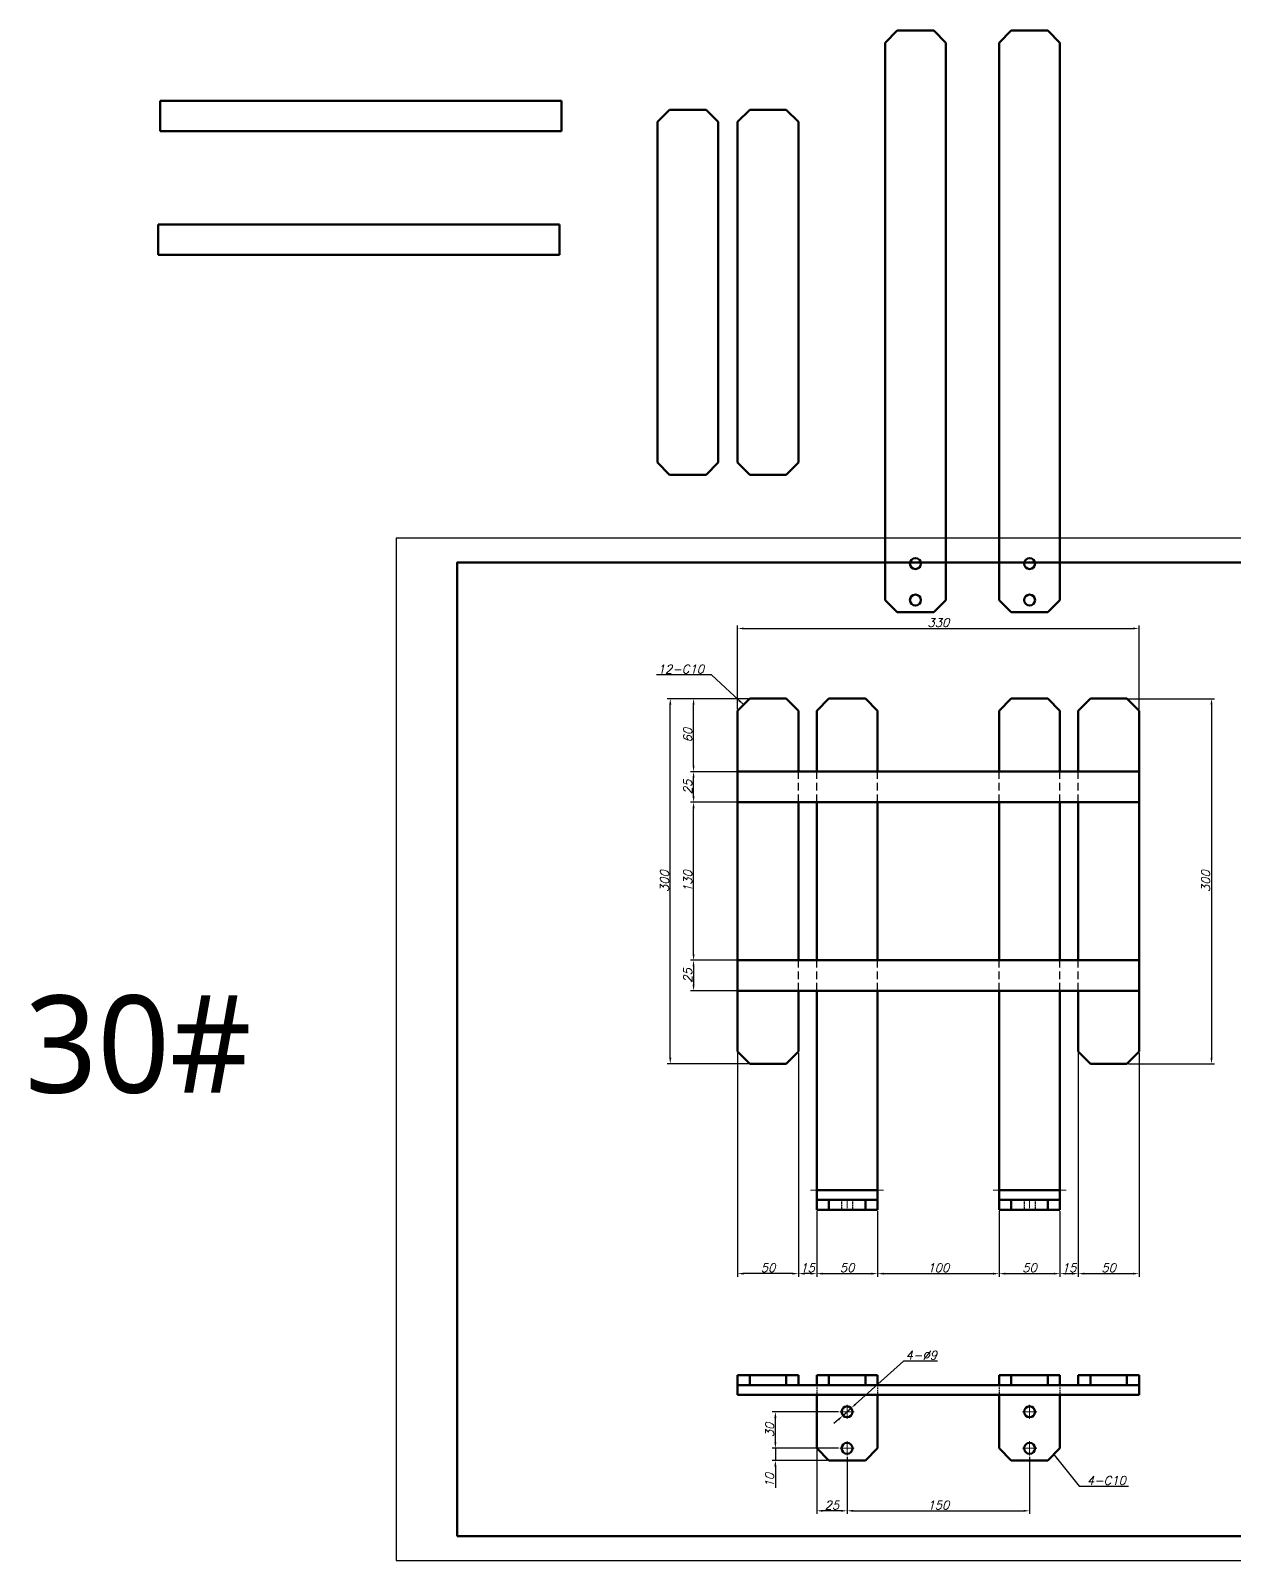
# Model space of a CAD drawing. Header units: inches. Extents: x 17901 to 26602, y 9673 to 14036.
# Drawn here: x 17906 to 18896, y 11221 to 12478 of the extents above; entities that cross this region are included whole.
import ezdxf

# ---------------------------------------------------------------- set-up
doc = ezdxf.new("R2010")
doc.units = ezdxf.units.IN
doc.header["$MEASUREMENT"] = 0
doc.linetypes.add('CENTER', pattern=[50.8, 31.75, -6.35, 6.35, -6.35])
doc.linetypes.add('DASHED2', pattern=[9.525, 6.35, -3.175])
for name, color, linetype, lineweight in [('中心线', 1, 'CENTER', 15), ('图框_内框线', 5, 'Continuous', 50), ('标注线', 3, 'Continuous', 25), ('粗实线', 7, 'Continuous', 50), ('虚线', 2, 'DASHED2', 25)]:
    doc.layers.add(name, color=color, linetype=linetype, lineweight=lineweight)
doc.styles.add('DIM_FONT', font='romans.shx', dxfattribs={"oblique": 15})
doc.styles.get("Standard").update_dxf_attribs({"font": 'txt', "bigfont": 'gbcbig.shx'})
doc.dimstyles.new('幅面 1：2', dxfattribs={"dimscale": 2, "dimtxt": 3.5, "dimasz": 2.5, "dimexe": 1.25, "dimexo": 0.625, "dimtad": 1, "dimdsep": 46, "dimtxsty": 'DIM_FONT', "dimcen": 2.5, "dimclrd": 256, "dimclre": 256, "dimclrt": 256, "dimazin": 2, "dimtm": 1e-09, "dimtfac": 0.5, "dimtmove": 0, "dimatfit": 3, "dimfxl": 1, "dimlwd": -1, "dimarcsym": 0})
doc.dimstyles.new('幅面 1：2$0', dxfattribs={"dimscale": 2, "dimtxt": 3.5, "dimasz": 2.5, "dimexe": 1.25, "dimexo": 0.625, "dimtad": 1, "dimdsep": 46, "dimtxsty": 'DIM_FONT', "dimcen": 2.5, "dimclrd": 256, "dimclrt": 256, "dimadec": 0, "dimazin": 0, "dimtfac": 1, "dimtmove": 0, "dimatfit": 3, "dimfxl": 1, "dimlwd": -1, "dimarcsym": 0})
doc.dimstyles.new('幅面 1：2$3', dxfattribs={"dimscale": 2, "dimtxt": 3.5, "dimasz": 2.5, "dimexe": 1.25, "dimexo": 0.625, "dimtad": 1, "dimtih": 1, "dimtoh": 1, "dimdsep": 46, "dimtxsty": 'DIM_FONT', "dimcen": 2.5, "dimclrd": 256, "dimclre": 256, "dimclrt": 256, "dimazin": 2, "dimtm": 1e-09, "dimtfac": 0.5, "dimtmove": 0, "dimatfit": 3, "dimfxl": 1, "dimlwd": -1, "dimarcsym": 0})

# ---------------------------------------------------------------- blocks, each defined once
blk = doc.blocks.new('*D417')
at = {"layer": 'Defpoints', "color": 0, "transparency": 16777216}
for p in [(18552.7, 11312.9), (18577.7, 11307), (18552.7, 11261.5)]:
    blk.add_point(p, dxfattribs=at)
at = {"layer": '标注线', "color": 0, "lineweight": -2, "transparency": 16777216}
for p, q in [((18552.7, 11311.6), (18552.7, 11259)), ((18577.7, 11305.8), (18577.7, 11259))]:
    blk.add_line(p, q, dxfattribs=at)
at = {"layer": '标注线', "transparency": 16777216}
blk.add_line((18572.7, 11261.5), (18557.7, 11261.5), dxfattribs=at)
for points in [[(18557.7, 11262.3), (18557.7, 11260.7), (18552.7, 11261.5)], [(18572.7, 11262.3), (18572.7, 11260.7), (18577.7, 11261.5)]]:
    blk.add_solid(points, dxfattribs=at)
at = {"layer": '标注线', "transparency": 16777216, "insert": (18565.2, 11266.2), "char_height": 7, "attachment_point": 5, "style": 'DIM_FONT'}
blk.add_mtext('25', dxfattribs=at)
blk = doc.blocks.new('*D418')
at = {"layer": 'Defpoints', "color": 0, "transparency": 16777216}
for p in [(18577.7, 11307), (18727.7, 11307), (18727.7, 11261.5)]:
    blk.add_point(p, dxfattribs=at)
at = {"layer": '标注线', "color": 0, "lineweight": -2, "transparency": 16777216}
for p, q in [((18577.7, 11305.8), (18577.7, 11259)), ((18727.7, 11305.8), (18727.7, 11259))]:
    blk.add_line(p, q, dxfattribs=at)
at = {"layer": '标注线', "transparency": 16777216}
blk.add_line((18582.7, 11261.5), (18722.7, 11261.5), dxfattribs=at)
for points in [[(18582.7, 11262.3), (18582.7, 11260.7), (18577.7, 11261.5)], [(18722.7, 11262.3), (18722.7, 11260.7), (18727.7, 11261.5)]]:
    blk.add_solid(points, dxfattribs=at)
at = {"layer": '标注线', "transparency": 16777216, "insert": (18652.7, 11266.2), "char_height": 7, "attachment_point": 5, "style": 'DIM_FONT'}
blk.add_mtext('150', dxfattribs=at)
blk = doc.blocks.new('*D419')
at = {"layer": 'Defpoints', "color": 0, "transparency": 16777216}
for p in [(18518.7, 11342.9), (18571.8, 11342.9), (18571.8, 11312.9)]:
    blk.add_point(p, dxfattribs=at)
at = {"layer": '标注线', "color": 0, "lineweight": -2, "transparency": 16777216}
for p, q in [((18570.6, 11342.9), (18516.2, 11342.9)), ((18570.6, 11312.9), (18516.2, 11312.9))]:
    blk.add_line(p, q, dxfattribs=at)
at = {"layer": '标注线', "transparency": 16777216}
blk.add_line((18518.7, 11317.9), (18518.7, 11337.9), dxfattribs=at)
for points in [[(18517.9, 11337.9), (18519.6, 11337.9), (18518.7, 11342.9)], [(18517.9, 11317.9), (18519.6, 11317.9), (18518.7, 11312.9)]]:
    blk.add_solid(points, dxfattribs=at)
at = {"layer": '标注线', "transparency": 16777216, "insert": (18514, 11327.9), "char_height": 7, "attachment_point": 5, "rotation": 90, "style": 'DIM_FONT'}
blk.add_mtext('30', dxfattribs=at)
blk = doc.blocks.new('*D420')
at = {"layer": 'Defpoints', "color": 0, "transparency": 16777216}
for p in [(18518.7, 11302.9), (18562.7, 11302.9), (18571.8, 11312.9)]:
    blk.add_point(p, dxfattribs=at)
at = {"layer": '标注线', "transparency": 16777216}
for p, q in [((18518.7, 11317.9), (18518.7, 11322.9)), ((18518.7, 11312.9), (18518.7, 11302.9)), ((18518.7, 11297.9), (18518.7, 11280.4))]:
    blk.add_line(p, q, dxfattribs=at)
at = {"layer": '标注线', "color": 0, "lineweight": -2, "transparency": 16777216}
for p, q in [((18570.6, 11312.9), (18516.2, 11312.9)), ((18561.4, 11302.9), (18516.2, 11302.9))]:
    blk.add_line(p, q, dxfattribs=at)
at = {"layer": '标注线', "transparency": 16777216}
for points in [[(18517.9, 11317.9), (18519.6, 11317.9), (18518.7, 11312.9)], [(18517.9, 11297.9), (18519.6, 11297.9), (18518.7, 11302.9)]]:
    blk.add_solid(points, dxfattribs=at)
at = {"layer": '标注线', "transparency": 16777216, "insert": (18514, 11286.6), "char_height": 7, "attachment_point": 5, "rotation": 90, "style": 'DIM_FONT'}
blk.add_mtext('10', dxfattribs=at)
blk = doc.blocks.new('*D421')
at = {"layer": 'Defpoints', "color": 0, "transparency": 16777216}
for p in [(18574.3, 11339.9), (18581, 11345.9)]:
    blk.add_point(p, dxfattribs=at)
at = {"layer": '标注线', "transparency": 16777216}
for p, q in [((18624.1, 11384.6), (18584.7, 11349.2)), ((18652, 11384.6), (18624.1, 11384.6)), ((18574.3, 11339.9), (18581, 11345.9)), ((18570.6, 11336.5), (18566.9, 11333.2))]:
    blk.add_line(p, q, dxfattribs=at)
for points in [[(18570.1, 11337.1), (18571.2, 11335.9), (18574.3, 11339.9)], [(18584.2, 11349.8), (18585.3, 11348.6), (18581, 11345.9)]]:
    blk.add_solid(points, dxfattribs=at)
at = {"layer": '标注线', "transparency": 16777216, "insert": (18638.7, 11389.4), "char_height": 7, "attachment_point": 5, "style": 'DIM_FONT'}
blk.add_mtext('4-%%c9', dxfattribs=at)
blk = doc.blocks.new('*D565')
at = {"layer": 'Defpoints', "color": 0, "transparency": 16777216}
for p in [(18817.7, 11986.6), (18487.7, 11918.9), (18817.7, 11918.9)]:
    blk.add_point(p, dxfattribs=at)
at = {"layer": '标注线', "color": 0, "lineweight": -2, "transparency": 16777216}
for p, q in [((18487.7, 11920.2), (18487.7, 11989.1)), ((18817.7, 11920.2), (18817.7, 11989.1))]:
    blk.add_line(p, q, dxfattribs=at)
at = {"layer": '标注线', "transparency": 16777216}
blk.add_line((18492.7, 11986.6), (18812.7, 11986.6), dxfattribs=at)
for points in [[(18492.7, 11987.4), (18492.7, 11985.8), (18487.7, 11986.6)], [(18812.7, 11987.4), (18812.7, 11985.8), (18817.7, 11986.6)]]:
    blk.add_solid(points, dxfattribs=at)
at = {"layer": '标注线', "transparency": 16777216, "insert": (18652.7, 11991.4), "char_height": 7, "attachment_point": 5, "style": 'DIM_FONT'}
blk.add_mtext('330', dxfattribs=at)
blk = doc.blocks.new('*D566')
at = {"layer": 'Defpoints', "color": 0, "transparency": 16777216}
for p in [(18552.7, 11508.9), (18602.7, 11508.9), (18602.7, 11456.4)]:
    blk.add_point(p, dxfattribs=at)
at = {"layer": '标注线', "color": 0, "lineweight": -2, "transparency": 16777216}
for p, q in [((18552.7, 11507.7), (18552.7, 11453.9)), ((18602.7, 11507.7), (18602.7, 11453.9))]:
    blk.add_line(p, q, dxfattribs=at)
at = {"layer": '标注线', "transparency": 16777216}
blk.add_line((18557.7, 11456.4), (18597.7, 11456.4), dxfattribs=at)
for points in [[(18557.7, 11457.2), (18557.7, 11455.6), (18552.7, 11456.4)], [(18597.7, 11457.2), (18597.7, 11455.6), (18602.7, 11456.4)]]:
    blk.add_solid(points, dxfattribs=at)
at = {"layer": '标注线', "transparency": 16777216, "insert": (18577.7, 11461.2), "char_height": 7, "attachment_point": 5, "style": 'DIM_FONT'}
blk.add_mtext('50', dxfattribs=at)
blk = doc.blocks.new('*D567')
at = {"layer": 'Defpoints', "color": 0, "transparency": 16777216}
for p in [(18602.7, 11508.9), (18702.7, 11508.9), (18702.7, 11456.4)]:
    blk.add_point(p, dxfattribs=at)
at = {"layer": '标注线', "color": 0, "lineweight": -2, "transparency": 16777216}
for p, q in [((18602.7, 11507.7), (18602.7, 11453.9)), ((18702.7, 11507.7), (18702.7, 11453.9))]:
    blk.add_line(p, q, dxfattribs=at)
at = {"layer": '标注线', "transparency": 16777216}
blk.add_line((18607.7, 11456.4), (18697.7, 11456.4), dxfattribs=at)
for points in [[(18607.7, 11457.2), (18607.7, 11455.6), (18602.7, 11456.4)], [(18697.7, 11457.2), (18697.7, 11455.6), (18702.7, 11456.4)]]:
    blk.add_solid(points, dxfattribs=at)
at = {"layer": '标注线', "transparency": 16777216, "insert": (18652.7, 11461.2), "char_height": 7, "attachment_point": 5, "style": 'DIM_FONT'}
blk.add_mtext('100', dxfattribs=at)
blk = doc.blocks.new('*D568')
at = {"layer": 'Defpoints', "color": 0, "transparency": 16777216}
for p in [(18702.7, 11508.9), (18752.7, 11508.9), (18752.7, 11456.4)]:
    blk.add_point(p, dxfattribs=at)
at = {"layer": '标注线', "color": 0, "lineweight": -2, "transparency": 16777216}
for p, q in [((18702.7, 11507.7), (18702.7, 11453.9)), ((18752.7, 11507.7), (18752.7, 11453.9))]:
    blk.add_line(p, q, dxfattribs=at)
at = {"layer": '标注线', "transparency": 16777216}
blk.add_line((18707.7, 11456.4), (18747.7, 11456.4), dxfattribs=at)
for points in [[(18707.7, 11457.2), (18707.7, 11455.6), (18702.7, 11456.4)], [(18747.7, 11457.2), (18747.7, 11455.6), (18752.7, 11456.4)]]:
    blk.add_solid(points, dxfattribs=at)
at = {"layer": '标注线', "transparency": 16777216, "insert": (18727.7, 11461.2), "char_height": 7, "attachment_point": 5, "style": 'DIM_FONT'}
blk.add_mtext('50', dxfattribs=at)
blk = doc.blocks.new('*D569')
at = {"layer": 'Defpoints', "color": 0, "transparency": 16777216}
for p in [(18767.7, 11638.9), (18752.7, 11508.9), (18767.7, 11456.4)]:
    blk.add_point(p, dxfattribs=at)
at = {"layer": '标注线', "color": 0, "lineweight": -2, "transparency": 16777216}
for p, q in [((18767.7, 11637.7), (18767.7, 11453.9)), ((18752.7, 11507.7), (18752.7, 11453.9))]:
    blk.add_line(p, q, dxfattribs=at)
at = {"layer": '标注线', "transparency": 16777216}
blk.add_line((18757.7, 11456.4), (18762.7, 11456.4), dxfattribs=at)
for points in [[(18757.7, 11457.2), (18757.7, 11455.6), (18752.7, 11456.4)], [(18762.7, 11457.2), (18762.7, 11455.6), (18767.7, 11456.4)]]:
    blk.add_solid(points, dxfattribs=at)
at = {"layer": '标注线', "transparency": 16777216, "insert": (18760.2, 11461.2), "char_height": 7, "attachment_point": 5, "style": 'DIM_FONT'}
blk.add_mtext('15', dxfattribs=at)
blk = doc.blocks.new('*D570')
at = {"layer": 'Defpoints', "color": 0, "transparency": 16777216}
for p in [(18767.7, 11637.7), (18817.7, 11638.9), (18817.7, 11456.4)]:
    blk.add_point(p, dxfattribs=at)
at = {"layer": '标注线', "color": 0, "lineweight": -2, "transparency": 16777216}
for p, q in [((18767.7, 11636.4), (18767.7, 11453.9)), ((18817.7, 11637.7), (18817.7, 11453.9))]:
    blk.add_line(p, q, dxfattribs=at)
at = {"layer": '标注线', "transparency": 16777216}
blk.add_line((18772.7, 11456.4), (18812.7, 11456.4), dxfattribs=at)
for points in [[(18772.7, 11457.2), (18772.7, 11455.6), (18767.7, 11456.4)], [(18812.7, 11457.2), (18812.7, 11455.6), (18817.7, 11456.4)]]:
    blk.add_solid(points, dxfattribs=at)
at = {"layer": '标注线', "transparency": 16777216, "insert": (18792.7, 11461.2), "char_height": 7, "attachment_point": 5, "style": 'DIM_FONT'}
blk.add_mtext('50', dxfattribs=at)
blk = doc.blocks.new('*D571')
at = {"layer": 'Defpoints', "color": 0, "transparency": 16777216}
for p in [(18537.7, 11638.9), (18552.7, 11508.9), (18537.7, 11456.4)]:
    blk.add_point(p, dxfattribs=at)
at = {"layer": '标注线', "color": 0, "lineweight": -2, "transparency": 16777216}
for p, q in [((18537.7, 11637.7), (18537.7, 11453.9)), ((18552.7, 11507.7), (18552.7, 11453.9))]:
    blk.add_line(p, q, dxfattribs=at)
at = {"layer": '标注线', "transparency": 16777216}
blk.add_line((18547.7, 11456.4), (18542.7, 11456.4), dxfattribs=at)
for points in [[(18542.7, 11457.2), (18542.7, 11455.6), (18537.7, 11456.4)], [(18547.7, 11457.2), (18547.7, 11455.6), (18552.7, 11456.4)]]:
    blk.add_solid(points, dxfattribs=at)
at = {"layer": '标注线', "transparency": 16777216, "insert": (18545.2, 11461.2), "char_height": 7, "attachment_point": 5, "style": 'DIM_FONT'}
blk.add_mtext('15', dxfattribs=at)
blk = doc.blocks.new('*D572')
at = {"layer": 'Defpoints', "color": 0, "transparency": 16777216}
for p in [(18487.7, 11638.9), (18537.7, 11638.9), (18487.7, 11456.4)]:
    blk.add_point(p, dxfattribs=at)
at = {"layer": '标注线', "color": 0, "lineweight": -2, "transparency": 16777216}
for p, q in [((18487.7, 11637.7), (18487.7, 11453.9)), ((18537.7, 11637.7), (18537.7, 11453.9))]:
    blk.add_line(p, q, dxfattribs=at)
at = {"layer": '标注线', "transparency": 16777216}
blk.add_line((18532.7, 11456.4), (18492.7, 11456.4), dxfattribs=at)
for points in [[(18492.7, 11457.2), (18492.7, 11455.6), (18487.7, 11456.4)], [(18532.7, 11457.2), (18532.7, 11455.6), (18537.7, 11456.4)]]:
    blk.add_solid(points, dxfattribs=at)
at = {"layer": '标注线', "transparency": 16777216, "insert": (18512.7, 11461.2), "char_height": 7, "attachment_point": 5, "style": 'DIM_FONT'}
blk.add_mtext('50', dxfattribs=at)
blk = doc.blocks.new('*D573')
at = {"layer": 'Defpoints', "color": 0, "transparency": 16777216}
for p in [(18432.3, 11928.9), (18497.7, 11928.9), (18497.7, 11628.9)]:
    blk.add_point(p, dxfattribs=at)
at = {"layer": '标注线', "color": 0, "lineweight": -2, "transparency": 16777216}
for p, q in [((18496.4, 11928.9), (18429.8, 11928.9)), ((18496.4, 11628.9), (18429.8, 11628.9))]:
    blk.add_line(p, q, dxfattribs=at)
at = {"layer": '标注线', "transparency": 16777216}
blk.add_line((18432.3, 11633.9), (18432.3, 11923.9), dxfattribs=at)
for points in [[(18431.5, 11923.9), (18433.2, 11923.9), (18432.3, 11928.9)], [(18431.5, 11633.9), (18433.2, 11633.9), (18432.3, 11628.9)]]:
    blk.add_solid(points, dxfattribs=at)
at = {"layer": '标注线', "transparency": 16777216, "insert": (18427.6, 11778.9), "char_height": 7, "attachment_point": 5, "rotation": 90, "style": 'DIM_FONT'}
blk.add_mtext('300', dxfattribs=at)
blk = doc.blocks.new('*D574')
at = {"layer": 'Defpoints', "color": 0, "transparency": 16777216}
for p in [(18807.7, 11928.9), (18807.7, 11628.9), (18877.3, 11628.9)]:
    blk.add_point(p, dxfattribs=at)
at = {"layer": '标注线', "color": 0, "lineweight": -2, "transparency": 16777216}
for p, q in [((18808.9, 11928.9), (18879.8, 11928.9)), ((18808.9, 11628.9), (18879.8, 11628.9))]:
    blk.add_line(p, q, dxfattribs=at)
at = {"layer": '标注线', "transparency": 16777216}
blk.add_line((18877.3, 11923.9), (18877.3, 11633.9), dxfattribs=at)
for points in [[(18876.4, 11923.9), (18878.1, 11923.9), (18877.3, 11928.9)], [(18876.4, 11633.9), (18878.1, 11633.9), (18877.3, 11628.9)]]:
    blk.add_solid(points, dxfattribs=at)
at = {"layer": '标注线', "transparency": 16777216, "insert": (18872.5, 11778.9), "char_height": 7, "attachment_point": 5, "rotation": 90, "style": 'DIM_FONT'}
blk.add_mtext('300', dxfattribs=at)
blk = doc.blocks.new('*D575')
at = {"layer": 'Defpoints', "color": 0, "transparency": 16777216}
for p in [(18487.7, 11713.9), (18451.5, 11688.9), (18487.7, 11688.9)]:
    blk.add_point(p, dxfattribs=at)
at = {"layer": '标注线', "color": 0, "lineweight": -2, "transparency": 16777216}
for p, q in [((18486.4, 11713.9), (18449, 11713.9)), ((18486.4, 11688.9), (18449, 11688.9))]:
    blk.add_line(p, q, dxfattribs=at)
at = {"layer": '标注线', "transparency": 16777216}
blk.add_line((18451.5, 11708.9), (18451.5, 11693.9), dxfattribs=at)
for points in [[(18450.6, 11708.9), (18452.3, 11708.9), (18451.5, 11713.9)], [(18450.6, 11693.9), (18452.3, 11693.9), (18451.5, 11688.9)]]:
    blk.add_solid(points, dxfattribs=at)
at = {"layer": '标注线', "transparency": 16777216, "insert": (18446.7, 11701.4), "char_height": 7, "attachment_point": 5, "rotation": 90, "style": 'DIM_FONT'}
blk.add_mtext('25', dxfattribs=at)
blk = doc.blocks.new('*D576')
at = {"layer": 'Defpoints', "color": 0, "transparency": 16777216}
for p in [(18451.5, 11843.9), (18487.7, 11843.9), (18486.4, 11713.9)]:
    blk.add_point(p, dxfattribs=at)
at = {"layer": '标注线', "color": 0, "lineweight": -2, "transparency": 16777216}
for p, q in [((18486.4, 11843.9), (18449, 11843.9)), ((18485.2, 11713.9), (18449, 11713.9))]:
    blk.add_line(p, q, dxfattribs=at)
at = {"layer": '标注线', "transparency": 16777216}
blk.add_line((18451.5, 11718.9), (18451.5, 11838.9), dxfattribs=at)
for points in [[(18450.6, 11838.9), (18452.3, 11838.9), (18451.5, 11843.9)], [(18450.6, 11718.9), (18452.3, 11718.9), (18451.5, 11713.9)]]:
    blk.add_solid(points, dxfattribs=at)
at = {"layer": '标注线', "transparency": 16777216, "insert": (18446.7, 11778.9), "char_height": 7, "attachment_point": 5, "rotation": 90, "style": 'DIM_FONT'}
blk.add_mtext('130', dxfattribs=at)
blk = doc.blocks.new('*D577')
at = {"layer": 'Defpoints', "color": 0, "transparency": 16777216}
for p in [(18451.5, 11868.9), (18487.7, 11868.9), (18487.7, 11843.9)]:
    blk.add_point(p, dxfattribs=at)
at = {"layer": '标注线', "color": 0, "lineweight": -2, "transparency": 16777216}
for p, q in [((18486.4, 11868.9), (18449, 11868.9)), ((18486.4, 11843.9), (18449, 11843.9))]:
    blk.add_line(p, q, dxfattribs=at)
at = {"layer": '标注线', "transparency": 16777216}
blk.add_line((18451.5, 11848.9), (18451.5, 11863.9), dxfattribs=at)
for points in [[(18450.6, 11863.9), (18452.3, 11863.9), (18451.5, 11868.9)], [(18450.6, 11848.9), (18452.3, 11848.9), (18451.5, 11843.9)]]:
    blk.add_solid(points, dxfattribs=at)
at = {"layer": '标注线', "transparency": 16777216, "insert": (18446.7, 11856.4), "char_height": 7, "attachment_point": 5, "rotation": 90, "style": 'DIM_FONT'}
blk.add_mtext('25', dxfattribs=at)
blk = doc.blocks.new('*D578')
at = {"layer": 'Defpoints', "color": 0, "transparency": 16777216}
for p in [(18451.5, 11928.9), (18497.7, 11928.9), (18487.7, 11868.9)]:
    blk.add_point(p, dxfattribs=at)
at = {"layer": '标注线', "color": 0, "lineweight": -2, "transparency": 16777216}
for p, q in [((18496.4, 11928.9), (18449, 11928.9)), ((18486.4, 11868.9), (18449, 11868.9))]:
    blk.add_line(p, q, dxfattribs=at)
at = {"layer": '标注线', "transparency": 16777216}
blk.add_line((18451.5, 11873.9), (18451.5, 11923.9), dxfattribs=at)
for points in [[(18450.6, 11923.9), (18452.3, 11923.9), (18451.5, 11928.9)], [(18450.6, 11873.9), (18452.3, 11873.9), (18451.5, 11868.9)]]:
    blk.add_solid(points, dxfattribs=at)
at = {"layer": '标注线', "transparency": 16777216, "insert": (18446.7, 11898.9), "char_height": 7, "attachment_point": 5, "rotation": 90, "style": 'DIM_FONT'}
blk.add_mtext('60', dxfattribs=at)

msp = doc.modelspace()

# ---------------------------------------------------------------- linework, layer by layer
at = {"layer": 'Defpoints'}
msp.add_lwpolyline([(18207.032, 11220.746), (19395.032, 11220.746), (19395.032, 12060.746), (18207.032, 12060.746)], close=True, dxfattribs=at)
at = {"layer": '中心线'}
for p, q in [((18607.678, 11524.93), (18547.678, 11524.93)), ((18757.678, 11524.93), (18697.678, 11524.93)), ((18607.678, 11356.862), (18547.678, 11356.862)), ((18757.678, 11356.862), (18697.678, 11356.862))]:
    msp.add_line(p, q, dxfattribs=at)
at = {"layer": '中心线', "ltscale": 0.240015}
for p, q in [((18577.678, 11517.73), (18577.678, 11508.13)), ((18727.678, 11517.73), (18727.678, 11508.13))]:
    msp.add_line(p, q, dxfattribs=at)
at = {"layer": '中心线', "ltscale": 0.2925}
for p, q in [((18583.528, 11342.862), (18571.828, 11342.862)), ((18577.678, 11348.712), (18577.678, 11337.012)), ((18733.528, 11342.862), (18721.828, 11342.862)), ((18727.678, 11348.712), (18727.678, 11337.012)), ((18577.678, 11318.712), (18577.678, 11307.012)), ((18727.678, 11318.712), (18727.678, 11307.012)), ((18583.528, 11312.862), (18571.828, 11312.862)), ((18733.528, 11312.862), (18721.828, 11312.862))]:
    msp.add_line(p, q, dxfattribs=at)
at = {"layer": '图框_内框线'}
msp.add_lwpolyline([(18257.032, 11240.746), (19375.032, 11240.746), (19375.032, 12040.746), (18257.032, 12040.746)], close=True, dxfattribs=at)
at = {"layer": '粗实线', "ltscale": 0.353553}
for p, q in [((18608.886, 12467.932), (18618.886, 12477.932)), ((18648.886, 12477.932), (18658.886, 12467.932)), ((18702.678, 12467.932), (18712.678, 12477.932)), ((18742.678, 12477.932), (18752.678, 12467.932)), ((18421.778, 12402.88), (18431.778, 12412.88)), ((18461.778, 12412.88), (18471.778, 12402.88)), ((18487.678, 12402.88), (18497.678, 12412.88)), ((18527.678, 12412.88), (18537.678, 12402.88)), ((18421.778, 12122.88), (18431.778, 12112.88)), ((18461.778, 12112.88), (18471.778, 12122.88)), ((18487.678, 12122.88), (18497.678, 12112.88)), ((18527.678, 12112.88), (18537.678, 12122.88)), ((18608.886, 12009.932), (18618.886, 11999.932)), ((18658.886, 12009.932), (18648.886, 11999.932)), ((18702.678, 12009.932), (18712.678, 11999.932)), ((18752.678, 12009.932), (18742.678, 11999.932)), ((18487.678, 11918.93), (18497.678, 11928.93)), ((18527.678, 11928.93), (18537.678, 11918.93)), ((18552.678, 11918.93), (18562.678, 11928.93)), ((18592.678, 11928.93), (18602.678, 11918.93)), ((18702.678, 11918.93), (18712.678, 11928.93)), ((18742.678, 11928.93), (18752.678, 11918.93)), ((18767.678, 11918.93), (18777.678, 11928.93)), ((18807.678, 11928.93), (18817.678, 11918.93)), ((18487.678, 11638.93), (18497.678, 11628.93)), ((18527.678, 11628.93), (18537.678, 11638.93)), ((18767.678, 11638.93), (18777.678, 11628.93)), ((18817.678, 11638.93), (18807.678, 11628.93)), ((18552.678, 11312.862), (18562.678, 11302.862)), ((18602.678, 11312.862), (18592.678, 11302.862)), ((18702.678, 11312.862), (18712.678, 11302.862)), ((18752.678, 11312.862), (18742.678, 11302.862))]:
    msp.add_line(p, q, dxfattribs=at)
at = {"layer": '粗实线'}
for p, q in [((18648.886, 12477.932), (18618.886, 12477.932)), ((18742.678, 12477.932), (18712.678, 12477.932)), ((18608.886, 12053.932), (18608.886, 12467.932)), ((18658.886, 12053.932), (18658.886, 12467.932)), ((18702.678, 12053.932), (18702.678, 12467.932)), ((18752.678, 12053.932), (18752.678, 12467.932)), ((18012.875, 12420.343), (18342.875, 12420.343)), ((18012.875, 12420.343), (18012.875, 12395.343)), ((18342.875, 12395.343), (18342.875, 12420.343)), ((18461.778, 12412.88), (18431.778, 12412.88)), ((18527.678, 12412.88), (18497.678, 12412.88)), ((18421.778, 12122.88), (18421.778, 12402.88)), ((18471.778, 12352.88), (18471.778, 12402.88)), ((18487.678, 12122.88), (18487.678, 12402.88)), ((18537.678, 12352.88), (18537.678, 12402.88)), ((18342.875, 12395.343), (18012.875, 12395.343)), ((18421.778, 12352.88), (18421.778, 12327.88)), ((18471.778, 12122.88), (18471.778, 12352.88)), ((18487.678, 12352.88), (18487.678, 12327.88)), ((18537.678, 12122.88), (18537.678, 12352.88)), ((18011.31, 12318.651), (18341.31, 12318.651)), ((18011.31, 12318.651), (18011.31, 12293.651)), ((18341.31, 12293.651), (18341.31, 12318.651)), ((18341.31, 12293.651), (18011.31, 12293.651)), ((18421.778, 12197.88), (18421.778, 12172.88)), ((18487.678, 12197.88), (18487.678, 12172.88)), ((18431.778, 12112.88), (18461.778, 12112.88)), ((18497.678, 12112.88), (18527.678, 12112.88)), ((18608.886, 12053.932), (18608.886, 12009.932)), ((18658.886, 12053.932), (18658.886, 12009.932)), ((18702.678, 12053.932), (18702.678, 12009.932)), ((18752.678, 12053.932), (18752.678, 12009.932)), ((18648.886, 11999.932), (18618.886, 11999.932)), ((18742.678, 11999.932), (18712.678, 11999.932)), ((18487.678, 11638.93), (18487.678, 11918.93)), ((18527.678, 11928.93), (18497.678, 11928.93)), ((18537.678, 11868.93), (18537.678, 11918.93)), ((18552.678, 11868.93), (18552.678, 11918.93)), ((18592.678, 11928.93), (18562.678, 11928.93)), ((18602.678, 11868.93), (18602.678, 11918.93)), ((18702.678, 11868.93), (18702.678, 11918.93)), ((18742.678, 11928.93), (18712.678, 11928.93)), ((18752.678, 11868.93), (18752.678, 11918.93)), ((18767.678, 11868.93), (18767.678, 11918.93)), ((18807.678, 11928.93), (18777.678, 11928.93)), ((18817.678, 11868.93), (18817.678, 11918.93)), ((18487.678, 11868.93), (18817.678, 11868.93)), ((18487.678, 11868.93), (18487.678, 11843.93)), ((18817.678, 11843.93), (18817.678, 11868.93)), ((18817.678, 11843.93), (18487.678, 11843.93)), ((18537.678, 11713.93), (18537.678, 11843.93)), ((18552.678, 11713.93), (18552.678, 11843.93)), ((18602.678, 11713.93), (18602.678, 11843.93)), ((18702.678, 11713.93), (18702.678, 11843.93)), ((18752.678, 11713.93), (18752.678, 11843.93)), ((18767.678, 11713.93), (18767.678, 11843.93)), ((18817.678, 11713.93), (18817.678, 11843.93)), ((18487.678, 11713.93), (18817.678, 11713.93)), ((18487.678, 11713.93), (18487.678, 11688.93)), ((18817.678, 11688.93), (18817.678, 11713.93)), ((18817.678, 11688.93), (18487.678, 11688.93)), ((18537.678, 11638.93), (18537.678, 11688.93)), ((18552.678, 11524.93), (18552.678, 11688.93)), ((18602.678, 11524.93), (18602.678, 11688.93)), ((18702.678, 11524.93), (18702.678, 11688.93)), ((18752.678, 11524.93), (18752.678, 11688.93)), ((18767.678, 11638.93), (18767.678, 11688.93)), ((18817.678, 11638.93), (18817.678, 11688.93)), ((18497.678, 11628.93), (18527.678, 11628.93)), ((18807.678, 11628.93), (18777.678, 11628.93)), ((18602.678, 11524.93), (18552.678, 11524.93)), ((18592.678, 11516.93), (18562.678, 11516.93)), ((18752.678, 11524.93), (18702.678, 11524.93)), ((18742.678, 11516.93), (18712.678, 11516.93)), ((18592.678, 11508.93), (18562.678, 11508.93)), ((18742.678, 11508.93), (18712.678, 11508.93)), ((18527.678, 11372.862), (18497.678, 11372.862)), ((18592.678, 11372.862), (18562.678, 11372.862)), ((18742.678, 11372.862), (18712.678, 11372.862)), ((18807.678, 11372.862), (18777.678, 11372.862)), ((18487.678, 11364.862), (18817.678, 11364.862)), ((18487.678, 11356.862), (18817.678, 11356.862)), ((18527.678, 11364.862), (18497.678, 11364.862)), ((18602.678, 11356.862), (18552.678, 11356.862)), ((18552.678, 11356.862), (18552.678, 11312.862)), ((18592.678, 11364.862), (18562.678, 11364.862)), ((18602.678, 11356.862), (18602.678, 11312.862)), ((18752.678, 11356.862), (18702.678, 11356.862)), ((18702.678, 11356.862), (18702.678, 11312.862)), ((18742.678, 11364.862), (18712.678, 11364.862)), ((18752.678, 11356.862), (18752.678, 11312.862)), ((18807.678, 11364.862), (18777.678, 11364.862)), ((18592.678, 11302.862), (18562.678, 11302.862)), ((18742.678, 11302.862), (18712.678, 11302.862))]:
    msp.add_line(p, q, dxfattribs=at)
at = {"layer": '粗实线', "ltscale": 0.2}
for p, q in [((18552.678, 11524.93), (18552.678, 11516.93)), ((18552.678, 11516.93), (18552.678, 11508.93)), ((18562.678, 11516.93), (18562.678, 11508.93)), ((18592.678, 11516.93), (18592.678, 11508.93)), ((18602.678, 11524.93), (18602.678, 11516.93)), ((18602.678, 11516.93), (18602.678, 11508.93)), ((18702.678, 11524.93), (18702.678, 11516.93)), ((18702.678, 11516.93), (18702.678, 11508.93)), ((18712.678, 11516.93), (18712.678, 11508.93)), ((18742.678, 11516.93), (18742.678, 11508.93)), ((18752.678, 11524.93), (18752.678, 11516.93)), ((18752.678, 11516.93), (18752.678, 11508.93)), ((18487.678, 11372.862), (18487.678, 11364.862)), ((18497.678, 11372.862), (18497.678, 11364.862)), ((18527.678, 11372.862), (18527.678, 11364.862)), ((18537.678, 11372.862), (18537.678, 11364.862)), ((18552.678, 11372.862), (18552.678, 11364.862)), ((18562.678, 11372.862), (18562.678, 11364.862)), ((18592.678, 11372.862), (18592.678, 11364.862)), ((18602.678, 11372.862), (18602.678, 11364.862)), ((18702.678, 11372.862), (18702.678, 11364.862)), ((18712.678, 11372.862), (18712.678, 11364.862)), ((18742.678, 11372.862), (18742.678, 11364.862)), ((18752.678, 11372.862), (18752.678, 11364.862)), ((18767.678, 11372.862), (18767.678, 11364.862)), ((18777.678, 11372.862), (18777.678, 11364.862)), ((18807.678, 11372.862), (18807.678, 11364.862)), ((18817.678, 11372.862), (18817.678, 11364.862)), ((18487.678, 11364.862), (18487.678, 11356.862)), ((18817.678, 11364.862), (18817.678, 11356.862))]:
    msp.add_line(p, q, dxfattribs=at)
at = {"layer": '粗实线', "ltscale": 0.25}
for p, q in [((18552.678, 11516.93), (18562.678, 11516.93)), ((18602.678, 11516.93), (18592.678, 11516.93)), ((18702.678, 11516.93), (18712.678, 11516.93)), ((18752.678, 11516.93), (18742.678, 11516.93)), ((18552.678, 11508.93), (18562.678, 11508.93)), ((18602.678, 11508.93), (18592.678, 11508.93)), ((18702.678, 11508.93), (18712.678, 11508.93)), ((18752.678, 11508.93), (18742.678, 11508.93)), ((18487.678, 11372.862), (18497.678, 11372.862)), ((18527.678, 11372.862), (18537.678, 11372.862)), ((18552.678, 11372.862), (18562.678, 11372.862)), ((18592.678, 11372.862), (18602.678, 11372.862)), ((18702.678, 11372.862), (18712.678, 11372.862)), ((18742.678, 11372.862), (18752.678, 11372.862)), ((18767.678, 11372.862), (18777.678, 11372.862)), ((18807.678, 11372.862), (18817.678, 11372.862)), ((18487.678, 11364.862), (18497.678, 11364.862)), ((18527.678, 11364.862), (18537.678, 11364.862)), ((18552.678, 11364.862), (18562.678, 11364.862)), ((18592.678, 11364.862), (18602.678, 11364.862)), ((18702.678, 11364.862), (18712.678, 11364.862)), ((18742.678, 11364.862), (18752.678, 11364.862)), ((18767.678, 11364.862), (18777.678, 11364.862)), ((18807.678, 11364.862), (18817.678, 11364.862))]:
    msp.add_line(p, q, dxfattribs=at)
at = {"layer": '粗实线'}
for centre in [(18633.886, 12039.932), (18727.678, 12039.932), (18633.886, 12009.932), (18727.678, 12009.932), (18577.678, 11342.862), (18727.678, 11342.862), (18577.678, 11312.862), (18727.678, 11312.862)]:
    msp.add_circle(centre, 4.5, dxfattribs=at)
at = {"layer": '虚线'}
for p, q in [((18537.678, 11843.93), (18537.678, 11868.93)), ((18552.678, 11843.93), (18552.678, 11868.93)), ((18602.678, 11843.93), (18602.678, 11868.93)), ((18702.678, 11843.93), (18702.678, 11868.93)), ((18752.678, 11843.93), (18752.678, 11868.93)), ((18767.678, 11843.93), (18767.678, 11868.93)), ((18817.678, 11843.93), (18817.678, 11868.93)), ((18537.678, 11688.93), (18537.678, 11713.93)), ((18552.678, 11688.93), (18552.678, 11713.93)), ((18602.678, 11688.93), (18602.678, 11713.93)), ((18702.678, 11688.93), (18702.678, 11713.93)), ((18752.678, 11688.93), (18752.678, 11713.93)), ((18767.678, 11688.93), (18767.678, 11713.93)), ((18817.678, 11688.93), (18817.678, 11713.93)), ((18602.678, 11524.93), (18552.678, 11524.93)), ((18752.678, 11524.93), (18702.678, 11524.93)), ((18602.678, 11356.862), (18552.678, 11356.862)), ((18752.678, 11356.862), (18702.678, 11356.862))]:
    msp.add_line(p, q, dxfattribs=at)
at = {"layer": '虚线', "ltscale": 0.2}
for p, q in [((18573.178, 11516.93), (18573.178, 11508.93)), ((18573.178, 11516.93), (18573.178, 11508.93)), ((18582.178, 11516.93), (18582.178, 11508.93)), ((18582.178, 11516.93), (18582.178, 11508.93)), ((18723.178, 11516.93), (18723.178, 11508.93)), ((18723.178, 11516.93), (18723.178, 11508.93)), ((18732.178, 11516.93), (18732.178, 11508.93)), ((18732.178, 11516.93), (18732.178, 11508.93)), ((18497.678, 11372.862), (18497.678, 11364.862)), ((18527.678, 11372.862), (18527.678, 11364.862)), ((18777.678, 11364.862), (18777.678, 11372.862)), ((18807.678, 11364.862), (18807.678, 11372.862)), ((18552.678, 11364.862), (18552.678, 11356.862)), ((18602.678, 11364.862), (18602.678, 11356.862)), ((18702.678, 11364.862), (18702.678, 11356.862)), ((18752.678, 11364.862), (18752.678, 11356.862))]:
    msp.add_line(p, q, dxfattribs=at)

# ---------------------------------------------------------------- texts
at = {"insert": (17901.775, 11685.037), "char_height": 80, "width": 258.21166, "attachment_point": 1}
msp.add_mtext('{\\fMicrosoft YaHei|b0|i0|c134|p34;30#}', dxfattribs=at)
at = {"layer": '标注线', "char_height": 7, "style": 'DIM_FONT'}
for s, insert, attachment_point in [('12-C10', (18460.073, 11949.713), 9), ('4-C10', (18774.792, 11282.962), 7)]:
    msp.add_mtext(s, dxfattribs=dict(at, insert=insert, attachment_point=attachment_point))

# ---------------------------------------------------------------- dimensions: what is measured, and where the dimension line sits
at = {"layer": '标注线'}
for base, p1, p2, picture, middle in [((18817.678, 11986.61), (18487.678, 11918.93), (18817.678, 11918.93), '*D565', (18652.678, 11991.36)), ((18487.678, 11456.4), (18537.678, 11638.93), (18487.678, 11638.93), '*D572', (18512.678, 11461.15)), ((18537.678, 11456.4), (18552.678, 11508.93), (18537.678, 11638.93), '*D571', (18545.178, 11461.15)), ((18767.678, 11456.4), (18752.678, 11508.93), (18767.678, 11638.93), '*D569', (18760.178, 11461.15)), ((18817.678, 11456.4), (18767.678, 11637.68), (18817.678, 11638.93), '*D570', (18792.678, 11461.15)), ((18602.678, 11456.4), (18552.678, 11508.93), (18602.678, 11508.93), '*D566', (18577.678, 11461.15)), ((18702.678, 11456.4), (18602.678, 11508.93), (18702.678, 11508.93), '*D567', (18652.678, 11461.15)), ((18752.678, 11456.4), (18702.678, 11508.93), (18752.678, 11508.93), '*D568', (18727.678, 11461.15)), ((18552.678, 11261.486), (18577.678, 11307.012), (18552.678, 11312.862), '*D417', (18565.178, 11266.236)), ((18727.678, 11261.486), (18577.678, 11307.012), (18727.678, 11307.012), '*D418', (18652.678, 11266.236))]:
    dim = msp.add_linear_dim(base=base, p1=p1, p2=p2, dimstyle='幅面 1：2$0', dxfattribs=at)
    dim.commit()
    dim.dimension.update_dxf_attribs({"geometry": picture, "text_midpoint": middle})
for base, p1, p2, picture, middle in [((18432.338, 11928.93), (18497.678, 11628.93), (18497.678, 11928.93), '*D573', (18427.588, 11778.93)), ((18451.483, 11928.93), (18487.678, 11868.93), (18497.678, 11928.93), '*D578', (18446.733, 11898.93)), ((18877.281, 11628.93), (18807.678, 11928.93), (18807.678, 11628.93), '*D574', (18872.531, 11778.93)), ((18451.483, 11868.93), (18487.678, 11843.93), (18487.678, 11868.93), '*D577', (18446.733, 11856.43)), ((18451.483, 11843.93), (18486.428, 11713.93), (18487.678, 11843.93), '*D576', (18446.733, 11778.93)), ((18451.483, 11688.93), (18487.678, 11713.93), (18487.678, 11688.93), '*D575', (18446.733, 11701.43)), ((18518.733, 11342.862), (18571.828, 11312.862), (18571.828, 11342.862), '*D419', (18513.983, 11327.862)), ((18518.733, 11302.862), (18571.828, 11312.862), (18562.678, 11302.862), '*D420', (18513.983, 11286.612))]:
    dim = msp.add_linear_dim(base=base, p1=p1, p2=p2, angle=90, dimstyle='幅面 1：2$0', dxfattribs=at)
    dim.commit()
    dim.dimension.update_dxf_attribs({"geometry": picture, "text_midpoint": middle})
dim = msp.add_diameter_dim_2p(p1=(18574.334, 11339.851), p2=(18581.023, 11345.872), dimstyle='幅面 1：2$3', override={"dimpost": '4-%%c<>'}, dxfattribs=at)
dim.commit()
dim.dimension.update_dxf_attribs({"geometry": '*D421', "text_midpoint": (18638.659, 11384.64), "dimtype": 163})

# ---------------------------------------------------------------- leaders
at = {"layer": '标注线', "annotation_type": 0, "has_hookline": 1}
for points, hookline_direction, text_width in [([(18492.678, 11923.93), (18466.323, 11948.463), (18461.323, 11948.463)], 1, 39), ([(18747.678, 11307.862), (18768.542, 11281.712), (18773.542, 11281.712)], 0, 34.226)]:
    msp.add_leader(points, dimstyle='幅面 1：2', override={"dimgap": 0.625, "dimtad": 1}, dxfattribs=dict(at, hookline_direction=hookline_direction, text_width=text_width))

doc.saveas('drawing.dxf')
